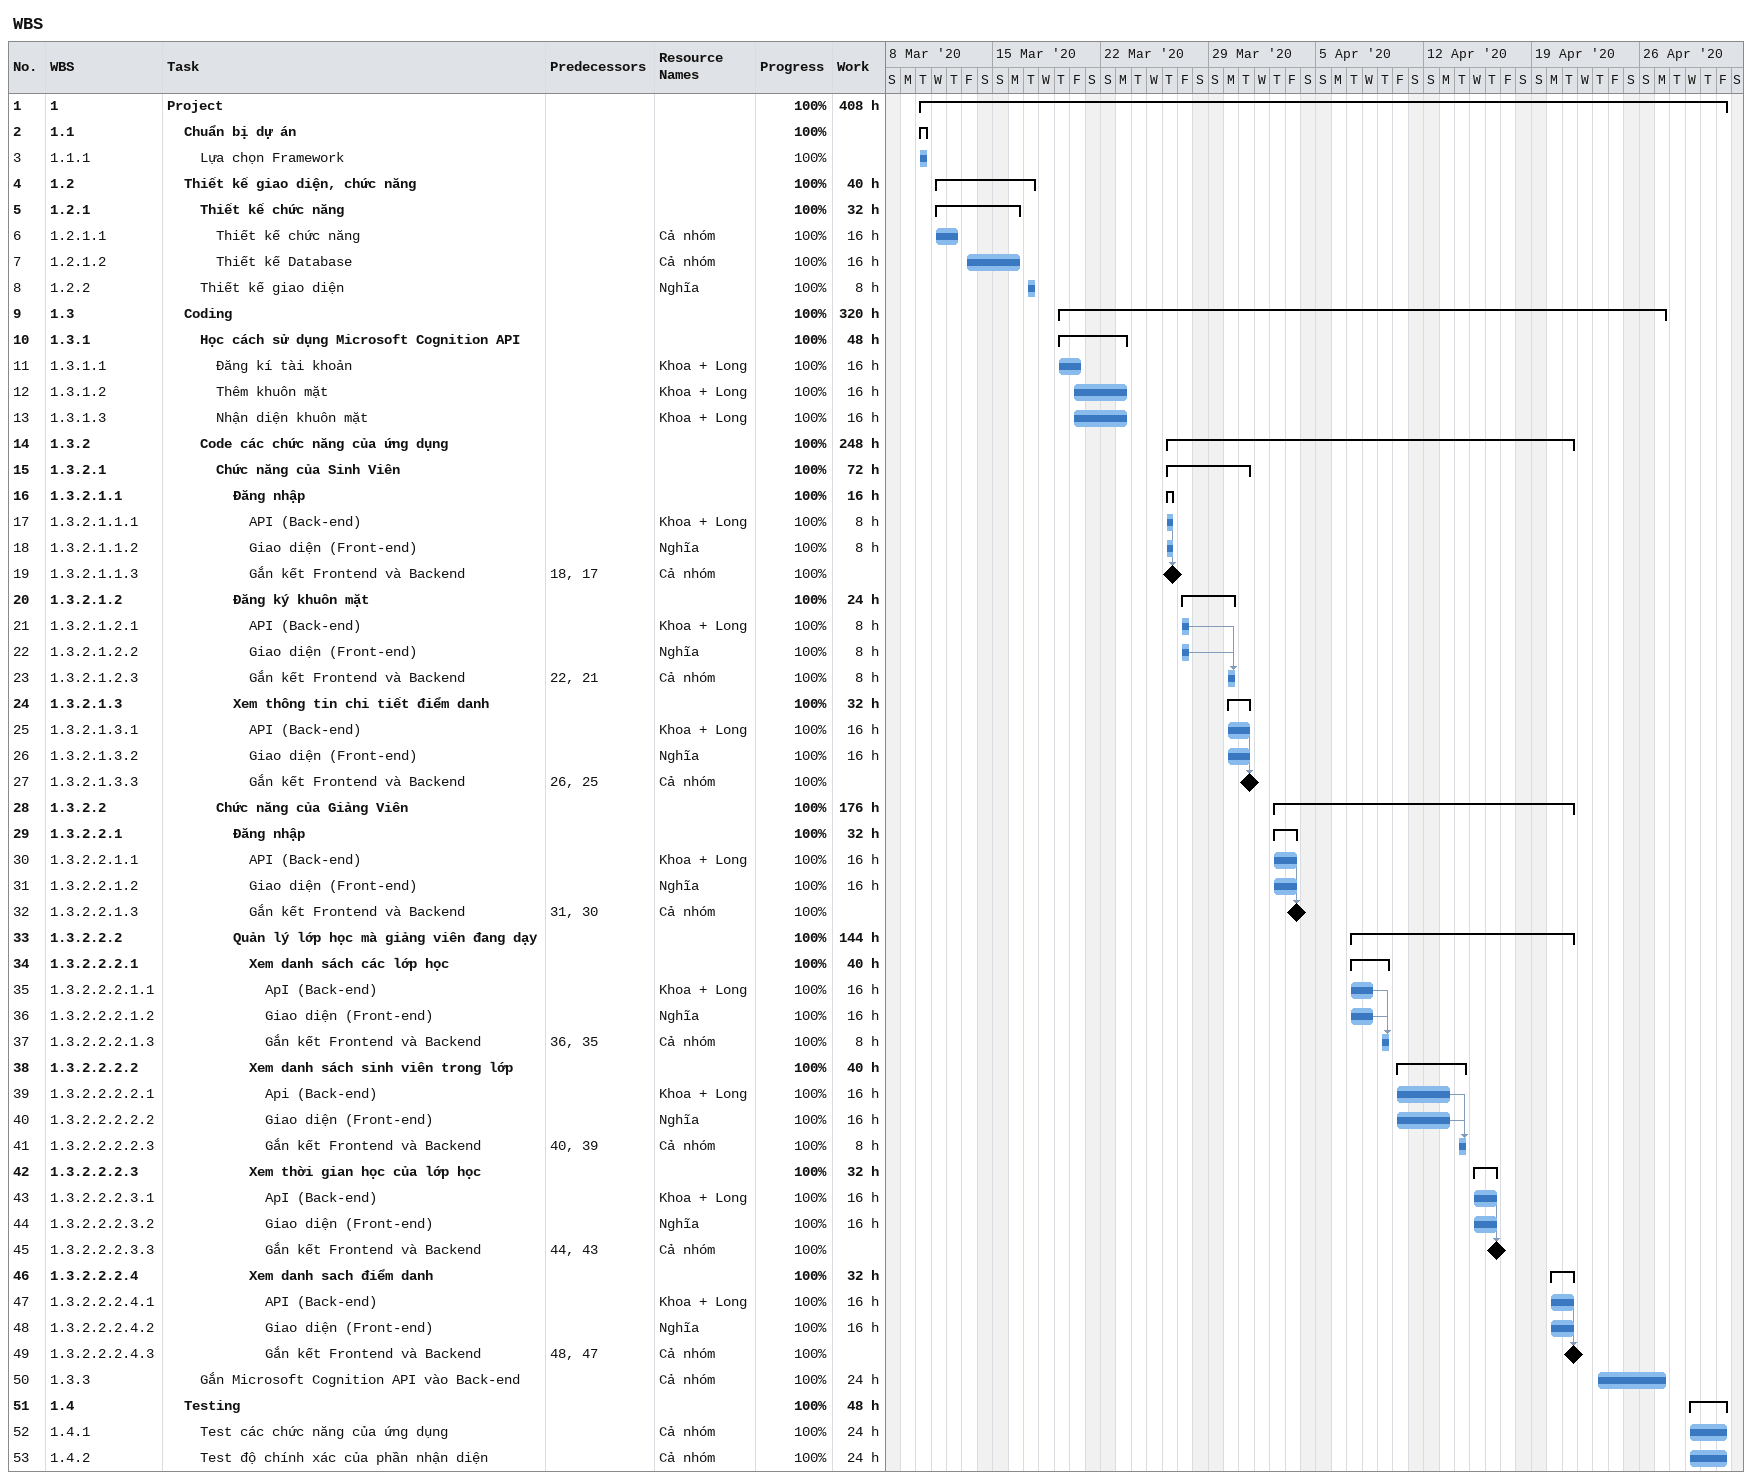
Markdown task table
WBS

| ID | WBS | Task | Start | Finish | Predecessors | Resources | % complete | Work (h) |
|---|---|---|---|---|---|---|---|---|
| 1 | 1 | **Project** | 2020-03-10 | 2020-05-01 |  |  | 100 | 408 |
| 2 | 1.1 | **Chuẩn bị dự án** | 2020-03-10 | 2020-03-10 |  |  | 100 |  |
| 3 | 1.1.1 | Lựa chọn Framework | 2020-03-10 | 2020-03-10 |  |  | 100 |  |
| 4 | 1.2 | **Thiết kế giao diện, chức năng** | 2020-03-11 | 2020-03-17 |  |  | 100 | 40 |
| 5 | 1.2.1 | **Thiết kế chức năng** | 2020-03-11 | 2020-03-16 |  |  | 100 | 32 |
| 6 | 1.2.1.1 | Thiết kế chức năng | 2020-03-11 | 2020-03-12 |  | Cả nhóm | 100 | 16 |
| 7 | 1.2.1.2 | Thiết kế Database | 2020-03-13 | 2020-03-16 |  | Cả nhóm | 100 | 16 |
| 8 | 1.2.2 | Thiết kế giao diện | 2020-03-17 | 2020-03-17 |  | Nghĩa | 100 | 8 |
| 9 | 1.3 | **Coding** | 2020-03-19 | 2020-04-27 |  |  | 100 | 320 |
| 10 | 1.3.1 | **Học cách sử dụng Microsoft Cognition API** | 2020-03-19 | 2020-03-23 |  |  | 100 | 48 |
| 11 | 1.3.1.1 | Đăng kí tài khoản | 2020-03-19 | 2020-03-20 |  | Khoa + Long | 100 | 16 |
| 12 | 1.3.1.2 | Thêm khuôn mặt | 2020-03-20 | 2020-03-23 |  | Khoa + Long | 100 | 16 |
| 13 | 1.3.1.3 | Nhận diện khuôn mặt | 2020-03-20 | 2020-03-23 |  | Khoa + Long | 100 | 16 |
| 14 | 1.3.2 | **Code các chức năng của ứng dụng** | 2020-03-26 | 2020-04-21 |  |  | 100 | 248 |
| 15 | 1.3.2.1 | **Chức năng của Sinh Viên** | 2020-03-26 | 2020-03-31 |  |  | 100 | 72 |
| 16 | 1.3.2.1.1 | **Đăng nhập** | 2020-03-26 | 2020-03-26 |  |  | 100 | 16 |
| 17 | 1.3.2.1.1.1 | API (Back-end) | 2020-03-26 | 2020-03-26 |  | Khoa + Long | 100 | 8 |
| 18 | 1.3.2.1.1.2 | Giao diện (Front-end) | 2020-03-26 | 2020-03-26 |  | Nghĩa | 100 | 8 |
| 19 | 1.3.2.1.1.3 | Gắn kết Frontend và Backend (milestone) | 2020-03-26 | 2020-03-26 | 18, 17 | Cả nhóm | 100 |  |
| 20 | 1.3.2.1.2 | **Đăng ký khuôn mặt** | 2020-03-27 | 2020-03-30 |  |  | 100 | 24 |
| 21 | 1.3.2.1.2.1 | API (Back-end) | 2020-03-27 | 2020-03-27 |  | Khoa + Long | 100 | 8 |
| 22 | 1.3.2.1.2.2 | Giao diện (Front-end) | 2020-03-27 | 2020-03-27 |  | Nghĩa | 100 | 8 |
| 23 | 1.3.2.1.2.3 | Gắn kết Frontend và Backend | 2020-03-30 | 2020-03-30 | 22, 21 | Cả nhóm | 100 | 8 |
| 24 | 1.3.2.1.3 | **Xem thông tin chi tiết điểm danh** | 2020-03-30 | 2020-03-31 |  |  | 100 | 32 |
| 25 | 1.3.2.1.3.1 | API (Back-end) | 2020-03-30 | 2020-03-31 |  | Khoa + Long | 100 | 16 |
| 26 | 1.3.2.1.3.2 | Giao diện (Front-end) | 2020-03-30 | 2020-03-31 |  | Nghĩa | 100 | 16 |
| 27 | 1.3.2.1.3.3 | Gắn kết Frontend và Backend (milestone) | 2020-03-31 | 2020-03-31 | 26, 25 | Cả nhóm | 100 |  |
| 28 | 1.3.2.2 | **Chức năng của Giảng Viên** | 2020-04-02 | 2020-04-21 |  |  | 100 | 176 |
| 29 | 1.3.2.2.1 | **Đăng nhập** | 2020-04-02 | 2020-04-03 |  |  | 100 | 32 |
| 30 | 1.3.2.2.1.1 | API (Back-end) | 2020-04-02 | 2020-04-03 |  | Khoa + Long | 100 | 16 |
| 31 | 1.3.2.2.1.2 | Giao diện (Front-end) | 2020-04-02 | 2020-04-03 |  | Nghĩa | 100 | 16 |
| 32 | 1.3.2.2.1.3 | Gắn kết Frontend và Backend (milestone) | 2020-04-03 | 2020-04-03 | 31, 30 | Cả nhóm | 100 |  |
| 33 | 1.3.2.2.2 | **Quản lý lớp học mà giảng viên đang dạy** | 2020-04-07 | 2020-04-21 |  |  | 100 | 144 |
| 34 | 1.3.2.2.2.1 | **Xem danh sách các lớp học** | 2020-04-07 | 2020-04-09 |  |  | 100 | 40 |
| 35 | 1.3.2.2.2.1.1 | ApI (Back-end) | 2020-04-07 | 2020-04-08 |  | Khoa + Long | 100 | 16 |
| 36 | 1.3.2.2.2.1.2 | Giao diện (Front-end) | 2020-04-07 | 2020-04-08 |  | Nghĩa | 100 | 16 |
| 37 | 1.3.2.2.2.1.3 | Gắn kết Frontend và Backend | 2020-04-09 | 2020-04-09 | 36, 35 | Cả nhóm | 100 | 8 |
| 38 | 1.3.2.2.2.2 | **Xem danh sách sinh viên trong lớp** | 2020-04-10 | 2020-04-14 |  |  | 100 | 40 |
| 39 | 1.3.2.2.2.2.1 | Api (Back-end) | 2020-04-10 | 2020-04-13 |  | Khoa + Long | 100 | 16 |
| 40 | 1.3.2.2.2.2.2 | Giao diện (Front-end) | 2020-04-10 | 2020-04-13 |  | Nghĩa | 100 | 16 |
| 41 | 1.3.2.2.2.2.3 | Gắn kết Frontend và Backend | 2020-04-14 | 2020-04-14 | 40, 39 | Cả nhóm | 100 | 8 |
| 42 | 1.3.2.2.2.3 | **Xem thời gian học của lớp học** | 2020-04-15 | 2020-04-16 |  |  | 100 | 32 |
| 43 | 1.3.2.2.2.3.1 | ApI (Back-end) | 2020-04-15 | 2020-04-16 |  | Khoa + Long | 100 | 16 |
| 44 | 1.3.2.2.2.3.2 | Giao diện (Front-end) | 2020-04-15 | 2020-04-16 |  | Nghĩa | 100 | 16 |
| 45 | 1.3.2.2.2.3.3 | Gắn kết Frontend và Backend (milestone) | 2020-04-16 | 2020-04-16 | 44, 43 | Cả nhóm | 100 |  |
| 46 | 1.3.2.2.2.4 | **Xem danh sach điểm danh** | 2020-04-20 | 2020-04-21 |  |  | 100 | 32 |
| 47 | 1.3.2.2.2.4.1 | API (Back-end) | 2020-04-20 | 2020-04-21 |  | Khoa + Long | 100 | 16 |
| 48 | 1.3.2.2.2.4.2 | Giao diện (Front-end) | 2020-04-20 | 2020-04-21 |  | Nghĩa | 100 | 16 |
| 49 | 1.3.2.2.2.4.3 | Gắn kết Frontend và Backend (milestone) | 2020-04-21 | 2020-04-21 | 48, 47 | Cả nhóm | 100 |  |
| 50 | 1.3.3 | Gắn Microsoft Cognition API vào Back-end | 2020-04-23 | 2020-04-27 |  | Cả nhóm | 100 | 24 |
| 51 | 1.4 | **Testing** | 2020-04-29 | 2020-05-01 |  |  | 100 | 48 |
| 52 | 1.4.1 | Test các chức năng của ứng dụng | 2020-04-29 | 2020-05-01 |  | Cả nhóm | 100 | 24 |
| 53 | 1.4.2 | Test độ chính xác của phần nhận diện | 2020-04-29 | 2020-05-01 |  | Cả nhóm | 100 | 24 |
